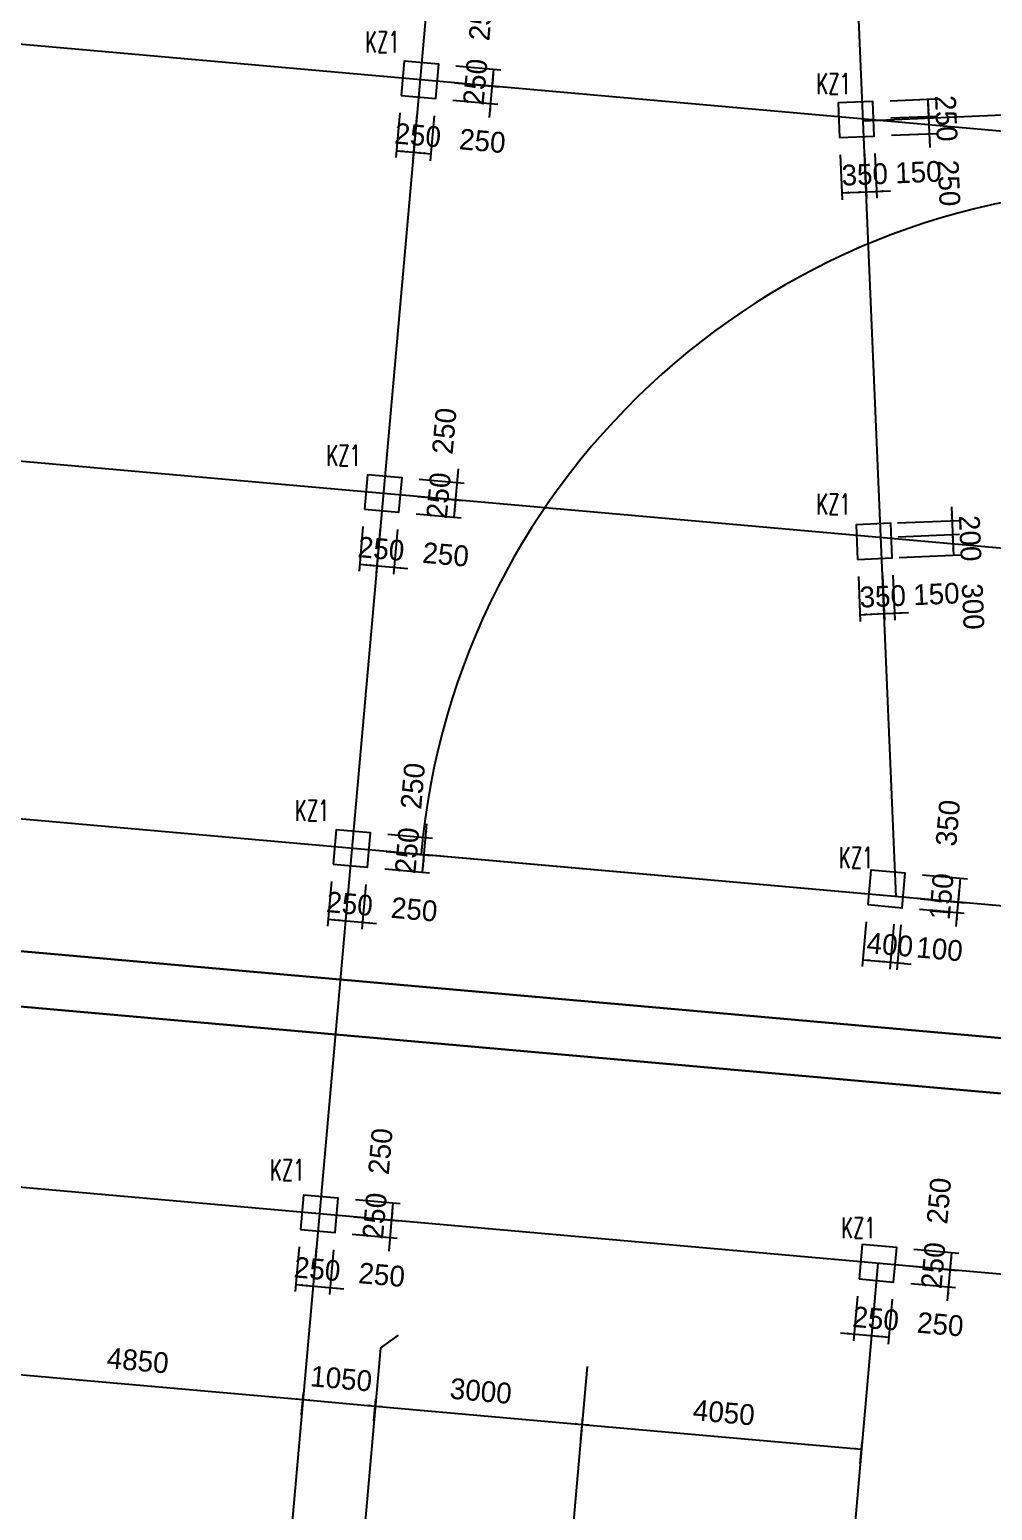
# Model space of a CAD drawing. Extents: x 387171 to 699106, y 11966 to 245688.
# Drawn here: x 638718 to 652625, y 76034 to 97433 of the extents above; entities that cross this region are included whole.
import ezdxf

# ---------------------------------------------------------------- set-up
doc = ezdxf.new("R2010")
doc.units = 0
doc.header["$LTSCALE"] = 100
doc.header["$MEASUREMENT"] = 0
for name, color, linetype in [('COLU', 7, 'Continuous'), ('DIM', 3, 'Continuous'), ('DOTE', 253, 'Continuous'), ('L-AXIS', 3, 'Continuous'), ('NUM', 7, 'Continuous')]:
    doc.layers.add(name, color=color, linetype=linetype)
doc.styles.add('hztxt', font='hztxt')
doc.styles.get("Standard").update_dxf_attribs({"font": 'standard'})
doc.dimstyles.get("Standard").update_dxf_attribs({"dimtxt": 300, "dimasz": 100, "dimexe": 100, "dimexo": 250, "dimgap": 100, "dimtad": 0, "dimtoh": 1, "dimdec": 0, "dimdsep": 46, "dimcen": 0.09, "dimclrt": 7, "dimadec": 0, "dimazin": 0, "dimtfac": 1, "dimtdec": 4, "dimtofl": 0, "dimtmove": 0, "dimatfit": 3, "dimfxl": 1, "dimtolj": 1, "dimtzin": 0, "dimarcsym": 0})

# ---------------------------------------------------------------- blocks, each defined once
blk = doc.blocks.new('*D3491')
at = {"layer": 'L-AXIS', "color": 0, "linetype": 'ByBlock', "lineweight": -2}
for p, q in [((646681, 77064), (646708, 77377)), ((646699, 77277), (650734, 76919)), ((650715, 76706), (650742, 77019))]:
    blk.add_line(p, q, dxfattribs=at)
for points in [[(646699, 77277), (646800, 77285), (646798, 77252)], [(650734, 76919), (650632, 76911), (650635, 76945)]]:
    blk.add_solid(points, dxfattribs=at)
at = {"layer": 'L-AXIS', "color": 7, "linetype": 'Continuous', "lineweight": -2, "insert": (648747, 77447), "char_height": 300, "width": 790, "attachment_point": 5, "rotation": 354.9316, "style": 'hztxt'}
blk.add_mtext('4050', dxfattribs=at)
blk = doc.blocks.new('*D2995')
at = {"layer": 'L-AXIS', "color": 0, "linetype": 'ByBlock', "lineweight": -2}
for p, q in [((637815, 77850), (637843, 78163)), ((637834, 78063), (642665, 77635)), ((642646, 77422), (642674, 77734))]:
    blk.add_line(p, q, dxfattribs=at)
for points in [[(637834, 78063), (637935, 78071), (637932, 78038)], [(642665, 77635), (642564, 77627), (642567, 77660)]]:
    blk.add_solid(points, dxfattribs=at)
at = {"layer": 'L-AXIS', "color": 7, "linetype": 'Continuous', "lineweight": -2, "insert": (640281, 78198), "char_height": 300, "width": 790, "attachment_point": 5, "rotation": 354.9316, "style": 'hztxt'}
blk.add_mtext('4850', dxfattribs=at)
blk = doc.blocks.new('*D3176')
at = {"layer": 'L-AXIS', "color": 0, "linetype": 'ByBlock', "lineweight": -2}
for p, q in [((643692, 77329), (643720, 77642)), ((643711, 77542), (646699, 77277)), ((646681, 77064), (646708, 77377))]:
    blk.add_line(p, q, dxfattribs=at)
for points in [[(643711, 77542), (643812, 77550), (643809, 77517)], [(646699, 77277), (646598, 77269), (646601, 77302)]]:
    blk.add_solid(points, dxfattribs=at)
at = {"layer": 'L-AXIS', "color": 7, "linetype": 'Continuous', "lineweight": -2, "insert": (645236, 77758), "char_height": 300, "width": 780, "attachment_point": 5, "rotation": 354.9316, "style": 'hztxt'}
blk.add_mtext('3000', dxfattribs=at)
blk = doc.blocks.new('*D1236')
at = {"layer": 'L-AXIS', "color": 0, "linetype": 'ByBlock', "lineweight": -2}
for p, q in [((642646, 77422), (642674, 77734)), ((642665, 77635), (643711, 77542)), ((643692, 77329), (643720, 77642))]:
    blk.add_line(p, q, dxfattribs=at)
for points in [[(642665, 77635), (642766, 77643), (642763, 77609)], [(643711, 77542), (643610, 77534), (643613, 77567)]]:
    blk.add_solid(points, dxfattribs=at)
at = {"layer": 'L-AXIS', "color": 7, "linetype": 'Continuous', "lineweight": -2, "insert": (643219, 77937), "char_height": 300, "width": 690, "attachment_point": 5, "rotation": 354.9316, "style": 'hztxt'}
blk.add_mtext('1050', dxfattribs=at)
blk = doc.blocks.new('*D1451')
at = {"layer": 'L-AXIS', "color": 0, "linetype": 'ByBlock', "lineweight": -2}
blk.add_line((654656, 84599), (644273, 85520), dxfattribs=at)
blk.add_arc((654905, 84577), 10574, 2.444, 174.9316, dxfattribs=at)
for points in [[(644372, 85511), (644365, 85612), (644398, 85609)], [(665469, 85028), (665448, 85127), (665481, 85129)]]:
    blk.add_solid(points, dxfattribs=at)
at = {"layer": 'L-AXIS', "color": 7, "linetype": 'Continuous', "lineweight": -2, "insert": (655149, 95248), "char_height": 300, "width": 576.67, "attachment_point": 8, "rotation": 358.6878, "style": 'hztxt'}
blk.add_mtext('172%%D', dxfattribs=at)
blk = doc.blocks.new('*D1769')
at = {"layer": 'DIM', "color": 0, "linetype": 'ByBlock', "lineweight": -2}
for p, q in [((650690, 89528), (650717, 88878)), ((651039, 89543), (651067, 88893)), ((650713, 88978), (651063, 88993))]:
    blk.add_line(p, q, dxfattribs=at)
for points in [[(650713, 88978), (650812, 88999), (650814, 88966)], [(651063, 88993), (650964, 88972), (650962, 89006)]]:
    blk.add_solid(points, dxfattribs=at)
at = {"layer": 'DIM', "color": 7, "linetype": 'Continuous', "lineweight": -2, "insert": (651042, 89242), "char_height": 300, "width": 566.67, "attachment_point": 5, "rotation": 2.444, "style": 'hztxt'}
blk.add_mtext('350', dxfattribs=at)
blk = doc.blocks.new('*D1701')
at = {"layer": 'DIM', "color": 0, "linetype": 'ByBlock', "lineweight": -2}
for p, q in [((651039, 89543), (651067, 88893)), ((651189, 89549), (651217, 88900)), ((650863, 88985), (651412, 89008))]:
    blk.add_line(p, q, dxfattribs=at)
for points in [[(651213, 89000), (651312, 89020), (651313, 88987)], [(651063, 88993), (650964, 88972), (650962, 89006)]]:
    blk.add_solid(points, dxfattribs=at)
at = {"layer": 'DIM', "color": 7, "linetype": 'Continuous', "lineweight": -2, "insert": (651817, 89276), "char_height": 300, "width": 476.67, "attachment_point": 5, "rotation": 2.444, "style": 'hztxt'}
blk.add_mtext('150', dxfattribs=at)
blk = doc.blocks.new('*D1958')
at = {"layer": 'DIM', "color": 0, "linetype": 'ByBlock', "lineweight": -2}
for p, q in [((650804, 84539), (650746, 83892)), ((651202, 84504), (651145, 83856)), ((650755, 83991), (651153, 83956))]:
    blk.add_line(p, q, dxfattribs=at)
for points in [[(650755, 83991), (650856, 83999), (650853, 83966)], [(651153, 83956), (651052, 83948), (651055, 83981)]]:
    blk.add_solid(points, dxfattribs=at)
at = {"layer": 'DIM', "color": 7, "linetype": 'Continuous', "lineweight": -2, "insert": (651146, 84208), "char_height": 300, "width": 576.67, "attachment_point": 5, "rotation": 354.9316, "style": 'hztxt'}
blk.add_mtext('400', dxfattribs=at)
blk = doc.blocks.new('*D2166')
at = {"layer": 'DIM', "color": 0, "linetype": 'ByBlock', "lineweight": -2}
for p, q in [((651202, 84504), (651145, 83856)), ((651302, 84495), (651244, 83848)), ((650954, 83974), (651452, 83929))]:
    blk.add_line(p, q, dxfattribs=at)
for points in [[(651153, 83956), (651052, 83948), (651055, 83981)], [(651253, 83947), (651354, 83955), (651351, 83922)]]:
    blk.add_solid(points, dxfattribs=at)
at = {"layer": 'DIM', "color": 7, "linetype": 'Continuous', "lineweight": -2, "insert": (651863, 84144), "char_height": 300, "width": 476.67, "attachment_point": 5, "rotation": 354.9316, "style": 'hztxt'}
blk.add_mtext('100', dxfattribs=at)
blk = doc.blocks.new('*D434')
at = {"layer": 'DIM', "color": 0, "linetype": 'ByBlock', "lineweight": -2}
for p, q in [((652103, 84474), (652152, 85022)), ((651586, 84871), (652233, 84814)), ((651573, 84722), (652220, 84665))]:
    blk.add_line(p, q, dxfattribs=at)
for points in [[(652134, 84823), (652126, 84924), (652159, 84921)], [(652121, 84673), (652128, 84572), (652095, 84575)]]:
    blk.add_solid(points, dxfattribs=at)
at = {"layer": 'DIM', "color": 7, "linetype": 'Continuous', "lineweight": -2, "insert": (651890, 84906), "char_height": 300, "width": 476.67, "attachment_point": 5, "rotation": 84.9316, "style": 'hztxt'}
blk.add_mtext('150', dxfattribs=at)
blk = doc.blocks.new('*D653')
at = {"layer": 'DIM', "color": 0, "linetype": 'ByBlock', "lineweight": -2}
for p, q in [((651617, 85220), (652264, 85163)), ((652134, 84823), (652165, 85171)), ((651586, 84871), (652233, 84814))]:
    blk.add_line(p, q, dxfattribs=at)
for points in [[(652165, 85171), (652173, 85070), (652139, 85073)], [(652134, 84823), (652126, 84924), (652159, 84921)]]:
    blk.add_solid(points, dxfattribs=at)
at = {"layer": 'DIM', "color": 7, "linetype": 'Continuous', "lineweight": -2, "insert": (651984, 85967), "char_height": 300, "width": 566.67, "attachment_point": 5, "rotation": 84.9316, "style": 'hztxt'}
blk.add_mtext('350', dxfattribs=at)
blk = doc.blocks.new('*D909')
at = {"layer": 'DIM', "color": 0, "linetype": 'ByBlock', "lineweight": -2}
for p, q in [((643078, 85124), (643021, 84476)), ((643328, 85102), (643270, 84454)), ((643030, 84576), (643279, 84554))]:
    blk.add_line(p, q, dxfattribs=at)
for points in [[(643030, 84576), (643131, 84584), (643128, 84551)], [(643279, 84554), (643178, 84546), (643181, 84579)]]:
    blk.add_solid(points, dxfattribs=at)
at = {"layer": 'DIM', "color": 7, "linetype": 'Continuous', "lineweight": -2, "insert": (643341, 84799), "char_height": 300, "width": 566.67, "attachment_point": 5, "rotation": 354.9316, "style": 'hztxt'}
blk.add_mtext('250', dxfattribs=at)
blk = doc.blocks.new('*D846')
at = {"layer": 'DIM', "color": 0, "linetype": 'ByBlock', "lineweight": -2}
for p, q in [((643328, 85102), (643270, 84454)), ((643577, 85080), (643519, 84432)), ((643080, 84572), (643727, 84514))]:
    blk.add_line(p, q, dxfattribs=at)
for points in [[(643279, 84554), (643178, 84546), (643181, 84579)], [(643528, 84532), (643629, 84540), (643626, 84506)]]:
    blk.add_solid(points, dxfattribs=at)
at = {"layer": 'DIM', "color": 7, "linetype": 'Continuous', "lineweight": -2, "insert": (644274, 84717), "char_height": 300, "width": 566.67, "attachment_point": 5, "rotation": 354.9316, "style": 'hztxt'}
blk.add_mtext('250', dxfattribs=at)
blk = doc.blocks.new('*D1111')
at = {"layer": 'DIM', "color": 0, "linetype": 'ByBlock', "lineweight": -2}
for p, q in [((643870, 85556), (644517, 85498)), ((644395, 85258), (644418, 85507)), ((643848, 85307), (644495, 85249))]:
    blk.add_line(p, q, dxfattribs=at)
for points in [[(644418, 85507), (644425, 85406), (644392, 85409)], [(644395, 85258), (644388, 85359), (644421, 85356)]]:
    blk.add_solid(points, dxfattribs=at)
at = {"layer": 'DIM', "color": 7, "linetype": 'Continuous', "lineweight": -2, "insert": (644172, 85569), "char_height": 300, "width": 566.67, "attachment_point": 5, "rotation": 84.9316, "style": 'hztxt'}
blk.add_mtext('250', dxfattribs=at)
blk = doc.blocks.new('*D3513')
at = {"layer": 'DIM', "color": 0, "linetype": 'ByBlock', "lineweight": -2}
for p, q in [((644400, 85308), (644457, 85955)), ((643892, 85805), (644539, 85747)), ((643870, 85556), (644517, 85498))]:
    blk.add_line(p, q, dxfattribs=at)
for points in [[(644440, 85756), (644432, 85857), (644465, 85854)], [(644418, 85507), (644425, 85406), (644392, 85409)]]:
    blk.add_solid(points, dxfattribs=at)
at = {"layer": 'DIM', "color": 7, "linetype": 'Continuous', "lineweight": -2, "insert": (644255, 86502), "char_height": 300, "width": 566.67, "attachment_point": 5, "rotation": 84.9316, "style": 'hztxt'}
blk.add_mtext('250', dxfattribs=at)
blk = doc.blocks.new('*D4349')
at = {"layer": 'DIM', "color": 0, "linetype": 'ByBlock', "lineweight": -2}
for p, q in [((650429, 95624), (650457, 94975)), ((650779, 95639), (650807, 94990)), ((650453, 95075), (650803, 95090))]:
    blk.add_line(p, q, dxfattribs=at)
for points in [[(650453, 95075), (650552, 95096), (650553, 95062)], [(650803, 95090), (650703, 95069), (650702, 95102)]]:
    blk.add_solid(points, dxfattribs=at)
at = {"layer": 'DIM', "color": 7, "linetype": 'Continuous', "lineweight": -2, "insert": (650782, 95339), "char_height": 300, "width": 566.67, "attachment_point": 5, "rotation": 2.444, "style": 'hztxt'}
blk.add_mtext('350', dxfattribs=at)
blk = doc.blocks.new('*D2465')
at = {"layer": 'DIM', "color": 0, "linetype": 'ByBlock', "lineweight": -2}
for p, q in [((650779, 95639), (650807, 94990)), ((650929, 95645), (650957, 94996)), ((650603, 95081), (651152, 95104))]:
    blk.add_line(p, q, dxfattribs=at)
for points in [[(650803, 95090), (650703, 95069), (650702, 95102)], [(650952, 95096), (651052, 95117), (651053, 95084)]]:
    blk.add_solid(points, dxfattribs=at)
at = {"layer": 'DIM', "color": 7, "linetype": 'Continuous', "lineweight": -2, "insert": (651556, 95372), "char_height": 300, "width": 476.67, "attachment_point": 5, "rotation": 2.444, "style": 'hztxt'}
blk.add_mtext('150', dxfattribs=at)
blk = doc.blocks.new('*D2681')
at = {"layer": 'DIM', "color": 0, "linetype": 'ByBlock', "lineweight": -2}
for p, q in [((651726, 95729), (651698, 96379)), ((651157, 96156), (651807, 96183)), ((651168, 95906), (651817, 95934))]:
    blk.add_line(p, q, dxfattribs=at)
for points in [[(651707, 96179), (651686, 96278), (651719, 96280)], [(651718, 95929), (651738, 95830), (651705, 95829)]]:
    blk.add_solid(points, dxfattribs=at)
at = {"layer": 'DIM', "color": 7, "linetype": 'Continuous', "lineweight": -2, "insert": (651998, 95214), "char_height": 300, "width": 566.67, "attachment_point": 5, "rotation": 272.444, "style": 'hztxt'}
blk.add_mtext('250', dxfattribs=at)
blk = doc.blocks.new('*D3174')
at = {"layer": 'DIM', "color": 0, "linetype": 'ByBlock', "lineweight": -2}
for p, q in [((651147, 96405), (651796, 96433)), ((651707, 96179), (651696, 96429)), ((651157, 96156), (651807, 96183))]:
    blk.add_line(p, q, dxfattribs=at)
for points in [[(651696, 96429), (651717, 96330), (651684, 96328)], [(651707, 96179), (651686, 96278), (651719, 96280)]]:
    blk.add_solid(points, dxfattribs=at)
at = {"layer": 'DIM', "color": 7, "linetype": 'Continuous', "lineweight": -2, "insert": (651958, 96150), "char_height": 300, "width": 566.67, "attachment_point": 5, "rotation": 272.444, "style": 'hztxt'}
blk.add_mtext('250', dxfattribs=at)
blk = doc.blocks.new('*D2195')
at = {"layer": 'DIM', "color": 0, "linetype": 'ByBlock', "lineweight": -2}
for p, q in [((644064, 96230), (644006, 95583)), ((644313, 96208), (644255, 95561)), ((644015, 95682), (644264, 95660))]:
    blk.add_line(p, q, dxfattribs=at)
for points in [[(644015, 95682), (644116, 95690), (644113, 95657)], [(644264, 95660), (644163, 95653), (644166, 95686)]]:
    blk.add_solid(points, dxfattribs=at)
at = {"layer": 'DIM', "color": 7, "linetype": 'Continuous', "lineweight": -2, "insert": (644326, 95906), "char_height": 300, "width": 566.67, "attachment_point": 5, "rotation": 354.9316, "style": 'hztxt'}
blk.add_mtext('250', dxfattribs=at)
blk = doc.blocks.new('*D2394')
at = {"layer": 'DIM', "color": 0, "linetype": 'ByBlock', "lineweight": -2}
for p, q in [((644313, 96208), (644255, 95561)), ((644562, 96186), (644504, 95539)), ((644264, 95660), (644513, 95638))]:
    blk.add_line(p, q, dxfattribs=at)
for points in [[(644264, 95660), (644365, 95668), (644362, 95635)], [(644513, 95638), (644412, 95631), (644415, 95664)]]:
    blk.add_solid(points, dxfattribs=at)
at = {"layer": 'DIM', "color": 7, "linetype": 'Continuous', "lineweight": -2, "insert": (645259, 95823), "char_height": 300, "width": 566.67, "attachment_point": 5, "rotation": 354.9316, "style": 'hztxt'}
blk.add_mtext('250', dxfattribs=at)
blk = doc.blocks.new('*D2641')
at = {"layer": 'DIM', "color": 0, "linetype": 'ByBlock', "lineweight": -2}
for p, q in [((645363, 96165), (645420, 96813)), ((644855, 96662), (645502, 96605)), ((644833, 96413), (645480, 96356))]:
    blk.add_line(p, q, dxfattribs=at)
for points in [[(645403, 96614), (645395, 96715), (645428, 96712)], [(645381, 96365), (645388, 96263), (645355, 96266)]]:
    blk.add_solid(points, dxfattribs=at)
at = {"layer": 'DIM', "color": 7, "linetype": 'Continuous', "lineweight": -2, "insert": (645157, 96676), "char_height": 300, "width": 566.67, "attachment_point": 5, "rotation": 84.9316, "style": 'hztxt'}
blk.add_mtext('250', dxfattribs=at)
blk = doc.blocks.new('*D892')
at = {"layer": 'DIM', "color": 0, "linetype": 'ByBlock', "lineweight": -2}
for p, q in [((644877, 96911), (645524, 96854)), ((645403, 96614), (645425, 96863)), ((644855, 96662), (645502, 96605))]:
    blk.add_line(p, q, dxfattribs=at)
for points in [[(645425, 96863), (645432, 96761), (645399, 96764)], [(645403, 96614), (645395, 96715), (645428, 96712)]]:
    blk.add_solid(points, dxfattribs=at)
at = {"layer": 'DIM', "color": 7, "linetype": 'Continuous', "lineweight": -2, "insert": (645240, 97608), "char_height": 300, "width": 566.67, "attachment_point": 5, "rotation": 84.9316, "style": 'hztxt'}
blk.add_mtext('250', dxfattribs=at)
blk = doc.blocks.new('*D2482')
at = {"layer": 'DIM', "color": 0, "linetype": 'ByBlock', "lineweight": -2}
for p, q in [((643533, 90254), (643476, 89606)), ((643782, 90232), (643725, 89584)), ((643485, 89706), (643734, 89684))]:
    blk.add_line(p, q, dxfattribs=at)
for points in [[(643485, 89706), (643586, 89714), (643583, 89681)], [(643734, 89684), (643633, 89676), (643636, 89709)]]:
    blk.add_solid(points, dxfattribs=at)
at = {"layer": 'DIM', "color": 7, "linetype": 'Continuous', "lineweight": -2, "insert": (643796, 89929), "char_height": 300, "width": 566.67, "attachment_point": 5, "rotation": 354.9316, "style": 'hztxt'}
blk.add_mtext('250', dxfattribs=at)
blk = doc.blocks.new('*D2712')
at = {"layer": 'DIM', "color": 0, "linetype": 'ByBlock', "lineweight": -2}
for p, q in [((643782, 90232), (643725, 89584)), ((644032, 90210), (643974, 89562)), ((643535, 89702), (644182, 89644))]:
    blk.add_line(p, q, dxfattribs=at)
for points in [[(643734, 89684), (643633, 89676), (643636, 89709)], [(643983, 89662), (644084, 89670), (644081, 89636)]]:
    blk.add_solid(points, dxfattribs=at)
at = {"layer": 'DIM', "color": 7, "linetype": 'Continuous', "lineweight": -2, "insert": (644729, 89847), "char_height": 300, "width": 566.67, "attachment_point": 5, "rotation": 354.9316, "style": 'hztxt'}
blk.add_mtext('250', dxfattribs=at)
blk = doc.blocks.new('*D987')
at = {"layer": 'DIM', "color": 0, "linetype": 'ByBlock', "lineweight": -2}
for p, q in [((644325, 90686), (644972, 90628)), ((644850, 90388), (644873, 90637)), ((644303, 90437), (644950, 90379))]:
    blk.add_line(p, q, dxfattribs=at)
for points in [[(644873, 90637), (644880, 90536), (644847, 90539)], [(644850, 90388), (644843, 90489), (644876, 90486)]]:
    blk.add_solid(points, dxfattribs=at)
at = {"layer": 'DIM', "color": 7, "linetype": 'Continuous', "lineweight": -2, "insert": (644627, 90699), "char_height": 300, "width": 566.67, "attachment_point": 5, "rotation": 84.9316, "style": 'hztxt'}
blk.add_mtext('250', dxfattribs=at)
blk = doc.blocks.new('*D1222')
at = {"layer": 'DIM', "color": 0, "linetype": 'ByBlock', "lineweight": -2}
for p, q in [((644855, 90438), (644912, 91085)), ((644347, 90935), (644994, 90877)), ((644325, 90686), (644972, 90628))]:
    blk.add_line(p, q, dxfattribs=at)
for points in [[(644895, 90886), (644887, 90987), (644920, 90984)], [(644873, 90637), (644880, 90536), (644847, 90539)]]:
    blk.add_solid(points, dxfattribs=at)
at = {"layer": 'DIM', "color": 7, "linetype": 'Continuous', "lineweight": -2, "insert": (644710, 91632), "char_height": 300, "width": 566.67, "attachment_point": 5, "rotation": 84.9316, "style": 'hztxt'}
blk.add_mtext('250', dxfattribs=at)
blk = doc.blocks.new('*D3276')
at = {"layer": 'DIM', "color": 0, "linetype": 'ByBlock', "lineweight": -2}
for p, q in [((650679, 79129), (650621, 78482)), ((650928, 79107), (650870, 78460)), ((650431, 78599), (651078, 78541))]:
    blk.add_line(p, q, dxfattribs=at)
for points in [[(650630, 78581), (650529, 78573), (650532, 78607)], [(650879, 78559), (650980, 78567), (650977, 78534)]]:
    blk.add_solid(points, dxfattribs=at)
at = {"layer": 'DIM', "color": 7, "linetype": 'Continuous', "lineweight": -2, "insert": (650941, 78805), "char_height": 300, "width": 566.67, "attachment_point": 5, "rotation": 354.9316, "style": 'hztxt'}
blk.add_mtext('250', dxfattribs=at)
blk = doc.blocks.new('*D3478')
at = {"layer": 'DIM', "color": 0, "linetype": 'ByBlock', "lineweight": -2}
for p, q in [((650928, 79107), (650870, 78460)), ((651177, 79085), (651119, 78437)), ((650879, 78559), (651128, 78537))]:
    blk.add_line(p, q, dxfattribs=at)
for points in [[(650879, 78559), (650980, 78567), (650977, 78534)], [(651128, 78537), (651027, 78529), (651030, 78562)]]:
    blk.add_solid(points, dxfattribs=at)
at = {"layer": 'DIM', "color": 7, "linetype": 'Continuous', "lineweight": -2, "insert": (651874, 78722), "char_height": 300, "width": 566.67, "attachment_point": 5, "rotation": 354.9316, "style": 'hztxt'}
blk.add_mtext('250', dxfattribs=at)
blk = doc.blocks.new('*D3984')
at = {"layer": 'DIM', "color": 0, "linetype": 'ByBlock', "lineweight": -2}
for p, q in [((651978, 79064), (652035, 79711)), ((651470, 79561), (652117, 79503)), ((651448, 79312), (652095, 79254))]:
    blk.add_line(p, q, dxfattribs=at)
for points in [[(652018, 79512), (652010, 79613), (652043, 79610)], [(651996, 79263), (652003, 79162), (651970, 79165)]]:
    blk.add_solid(points, dxfattribs=at)
at = {"layer": 'DIM', "color": 7, "linetype": 'Continuous', "lineweight": -2, "insert": (651772, 79574), "char_height": 300, "width": 566.67, "attachment_point": 5, "rotation": 84.9316, "style": 'hztxt'}
blk.add_mtext('250', dxfattribs=at)
blk = doc.blocks.new('*D2061')
at = {"layer": 'DIM', "color": 0, "linetype": 'ByBlock', "lineweight": -2}
for p, q in [((651492, 79810), (652139, 79752)), ((652018, 79512), (652040, 79761)), ((651470, 79561), (652117, 79503))]:
    blk.add_line(p, q, dxfattribs=at)
for points in [[(652018, 79512), (652010, 79613), (652043, 79610)], [(652040, 79761), (652048, 79660), (652014, 79663)]]:
    blk.add_solid(points, dxfattribs=at)
at = {"layer": 'DIM', "color": 7, "linetype": 'Continuous', "lineweight": -2, "insert": (651855, 80507), "char_height": 300, "width": 566.67, "attachment_point": 5, "rotation": 84.9316, "style": 'hztxt'}
blk.add_mtext('250', dxfattribs=at)
blk = doc.blocks.new('*D2314')
at = {"layer": 'DIM', "color": 0, "linetype": 'ByBlock', "lineweight": -2}
for p, q in [((642610, 79845), (642553, 79197)), ((642859, 79823), (642802, 79175)), ((642562, 79297), (642811, 79275))]:
    blk.add_line(p, q, dxfattribs=at)
for points in [[(642562, 79297), (642663, 79305), (642660, 79271)], [(642811, 79275), (642710, 79267), (642713, 79300)]]:
    blk.add_solid(points, dxfattribs=at)
at = {"layer": 'DIM', "color": 7, "linetype": 'Continuous', "lineweight": -2, "insert": (642873, 79520), "char_height": 300, "width": 566.67, "attachment_point": 5, "rotation": 354.9316, "style": 'hztxt'}
blk.add_mtext('250', dxfattribs=at)
blk = doc.blocks.new('*D2252')
at = {"layer": 'DIM', "color": 0, "linetype": 'ByBlock', "lineweight": -2}
for p, q in [((642859, 79823), (642802, 79175)), ((643108, 79800), (643051, 79153)), ((642611, 79292), (643259, 79235))]:
    blk.add_line(p, q, dxfattribs=at)
for points in [[(642811, 79275), (642710, 79267), (642713, 79300)], [(643060, 79253), (643161, 79260), (643158, 79227)]]:
    blk.add_solid(points, dxfattribs=at)
at = {"layer": 'DIM', "color": 7, "linetype": 'Continuous', "lineweight": -2, "insert": (643805, 79437), "char_height": 300, "width": 566.67, "attachment_point": 5, "rotation": 354.9316, "style": 'hztxt'}
blk.add_mtext('250', dxfattribs=at)
blk = doc.blocks.new('*D2481')
at = {"layer": 'DIM', "color": 0, "linetype": 'ByBlock', "lineweight": -2}
for p, q in [((643402, 80276), (644049, 80219)), ((643910, 79780), (643967, 80427)), ((643379, 80027), (644027, 79970))]:
    blk.add_line(p, q, dxfattribs=at)
for points in [[(643949, 80228), (643942, 80329), (643975, 80326)], [(643927, 79979), (643935, 79878), (643902, 79881)]]:
    blk.add_solid(points, dxfattribs=at)
at = {"layer": 'DIM', "color": 7, "linetype": 'Continuous', "lineweight": -2, "insert": (643704, 80290), "char_height": 300, "width": 566.67, "attachment_point": 5, "rotation": 84.9316, "style": 'hztxt'}
blk.add_mtext('250', dxfattribs=at)
blk = doc.blocks.new('*D2710')
at = {"layer": 'DIM', "color": 0, "linetype": 'ByBlock', "lineweight": -2}
for p, q in [((643424, 80525), (644071, 80468)), ((643949, 80228), (643971, 80477)), ((643402, 80276), (644049, 80219))]:
    blk.add_line(p, q, dxfattribs=at)
for points in [[(643971, 80477), (643979, 80376), (643946, 80379)], [(643949, 80228), (643942, 80329), (643975, 80326)]]:
    blk.add_solid(points, dxfattribs=at)
at = {"layer": 'DIM', "color": 7, "linetype": 'Continuous', "lineweight": -2, "insert": (643787, 81223), "char_height": 300, "width": 566.67, "attachment_point": 5, "rotation": 84.9316, "style": 'hztxt'}
blk.add_mtext('250', dxfattribs=at)
blk = doc.blocks.new('*D4134')
at = {"layer": 'DIM', "color": 0, "linetype": 'ByBlock', "lineweight": -2}
for p, q in [((652033, 90536), (652059, 89936)), ((651257, 90303), (652141, 90340)), ((651266, 90103), (652150, 90141))]:
    blk.add_line(p, q, dxfattribs=at)
for points in [[(652041, 90336), (652021, 90435), (652054, 90437)], [(652050, 90136), (652071, 90037), (652038, 90036)]]:
    blk.add_solid(points, dxfattribs=at)
at = {"layer": 'DIM', "color": 7, "linetype": 'Continuous', "lineweight": -2, "insert": (652303, 90082), "char_height": 300, "width": 566.67, "attachment_point": 5, "rotation": 272.444, "style": 'hztxt'}
blk.add_mtext('200', dxfattribs=at)
blk = doc.blocks.new('*D1138')
at = {"layer": 'DIM', "color": 0, "linetype": 'ByBlock', "lineweight": -2}
for p, q in [((651266, 90103), (652150, 90141)), ((652050, 90136), (652063, 89837)), ((651278, 89803), (652163, 89841))]:
    blk.add_line(p, q, dxfattribs=at)
for points in [[(652050, 90136), (652071, 90037), (652038, 90036)], [(652063, 89837), (652042, 89936), (652075, 89937)]]:
    blk.add_solid(points, dxfattribs=at)
at = {"layer": 'DIM', "color": 7, "linetype": 'Continuous', "lineweight": -2, "insert": (652345, 89096), "char_height": 300, "width": 566.67, "attachment_point": 5, "rotation": 272.444, "style": 'hztxt'}
blk.add_mtext('300', dxfattribs=at)
blk = doc.blocks.new('后浇带现场')
at = {"color": 6, "lineweight": 30}
for points in [[(821257, 720830), (821257, 688843), (805860, 662656), (825600, 651049), (814026, 631365), (812236, 611185), (845904, 608199)], [(822057, 720830), (822057, 688625), (806955, 662940), (826695, 651333), (814807, 631115), (813104, 611911), (845975, 608996)]]:
    blk.add_lwpolyline(points, dxfattribs=at)

msp = doc.modelspace()

# ---------------------------------------------------------------- linework, layer by layer
at = {"layer": 'COLU'}
for points in [[(644085.6, 96479.4), (644583.7, 96435.2), (644627.8, 96933.2), (644129.8, 96977.4)], [(650418.7, 95873.9), (650918.3, 95895.2), (650897, 96394.7), (650397.4, 96373.4)], [(643555.5, 90502.8), (644053.6, 90458.6), (644097.8, 90956.7), (643599.7, 91000.9)], [(650679, 89777.5), (651178.5, 89798.8), (651157.2, 90298.3), (650657.6, 90277)], [(643100.6, 85372.9), (643598.6, 85328.8), (643642.8, 85826.8), (643144.7, 85871)], [(650825.7, 84788.2), (651323.7, 84744), (651367.9, 85242.1), (650869.8, 85286.2)], [(642632.3, 80093.7), (643130.4, 80049.5), (643174.6, 80547.5), (642676.5, 80591.7)], [(650700.7, 79378.1), (651198.7, 79333.9), (651242.9, 79832), (650744.9, 79876.1)]]:
    msp.add_lwpolyline(points, close=True, dxfattribs=at)
at = {"layer": 'DOTE'}
for p, q in [((651237.4, 84902.3), (646702.6, 191147.6)), ((644842.6, 102184.8), (639406.7, 40893.9)), ((666469.9, 94745), (595896.9, 101004.2)), ((663847, 96669.3), (650759, 96110.7)), ((665939.9, 88768.5), (595366.9, 95027.7)), ((665484.9, 83638.6), (587740.1, 90533.9)), ((665016.7, 78359.4), (587271.8, 85254.6)), ((650971.8, 79605), (647475, 40178.3)), ((643670.2, 77080.1), (642500.5, 63892)), ((646658.4, 76815.1), (645647.8, 65419.9))]:
    msp.add_line(p, q, dxfattribs=at)
at = {"layer": 'L-AXIS'}
for p, q in [((643785.2, 78377.4), (644047.2, 78564.5)), ((643785.2, 78377.4), (643670.2, 77080.1)), ((646773.5, 78112.4), (646658.4, 76815.1))]:
    msp.add_line(p, q, dxfattribs=at)

# ---------------------------------------------------------------- block references
at = {"color": 3, "lineweight": 30}
msp.add_blockref('后浇带现场', (-182998.7, -527042.1), dxfattribs=at)

# ---------------------------------------------------------------- texts
at = {"layer": 'NUM', "color": 200, "width": 0.7}
for p in [(643563.8, 97104.2), (650080.2, 96500.8), (643003.2, 91127.6), (650079.4, 90425), (642548.2, 85997.7), (650406.5, 85316.1), (642189.5, 80802.7), (650439.8, 79966.1)]:
    msp.add_text('KZ1', height=300, dxfattribs=at).set_placement(p)

# ---------------------------------------------------------------- dimensions: what is measured, and where the dimension line sits
at = {"layer": 'DIM', "color": 200}
for p1, p2, distance, picture, middle in [((644605.7, 96684.2), (644627.8, 96933.2), -800, '*D892', (645194.9, 97101.9)), ((644583.7, 96435.2), (644605.7, 96684.2), -800, '*D2641', (645112.2, 96169.4)), ((650907.6, 96145), (650897, 96394.7), -800, '*D3174', (651936.7, 96657.4)), ((644085.6, 96479.4), (644334.6, 96457.3), -800, '*D2195', (643819.8, 95950.8)), ((644334.6, 96457.3), (644583.7, 96435.2), -800, '*D2394', (644752.3, 95868.1)), ((650918.3, 95895.2), (650907.6, 96145), -800, '*D2681', (651976.6, 95722.1)), ((650418.7, 95873.9), (650768.4, 95888.8), -800, '*D4349', (650224.3, 95315.1)), ((650768.4, 95888.8), (650918.3, 95895.2), -800, '*D2465', (651143.5, 95354.3)), ((644075.7, 90707.7), (644097.8, 90956.7), -800, '*D1222', (644664.9, 91125.3)), ((644053.6, 90458.6), (644075.7, 90707.7), -800, '*D987', (644582.2, 90192.8)), ((651007.3, 90292), (651015.8, 90092.1), 1035.1, '*D4134', (652282, 90564.6)), ((643555.5, 90502.8), (643804.6, 90480.7), -800, '*D2482', (643289.7, 89974.2)), ((643804.6, 90480.7), (644053.6, 90458.6), -800, '*D2712', (644222.2, 89891.5)), ((650679, 89777.5), (651028.6, 89792.4), -800, '*D1769', (650484.5, 89218.7)), ((651028.6, 89792.4), (651178.5, 89798.8), -800, '*D1701', (651403.7, 89257.9)), ((643620.7, 85577.8), (643642.8, 85826.8), -800, '*D3513', (644209.9, 85995.5)), ((651337, 84893.4), (651367.9, 85242.1), -800, '*D653', (651935, 85410.7)), ((643598.6, 85328.8), (643620.7, 85577.8), -800, '*D1111', (644127.2, 85063)), ((643100.6, 85372.9), (643349.6, 85350.9), -800, '*D909', (642834.8, 84844.4)), ((643349.6, 85350.9), (643598.6, 85328.8), -800, '*D846', (643767.3, 84761.7)), ((651323.7, 84744), (651337, 84893.4), -800, '*D434', (651853.7, 84494.3)), ((650825.7, 84788.2), (651224.1, 84752.9), -800, '*D1958', (650559.9, 84259.6)), ((651224.1, 84752.9), (651323.7, 84744), -800, '*D2166', (651476.3, 84178.3)), ((643152.5, 80298.5), (643174.6, 80547.5), -800, '*D2710', (643741.7, 80716.2)), ((651220.8, 79582.9), (651242.9, 79832), -800, '*D2061', (651810, 80000.6)), ((643130.4, 80049.5), (643152.5, 80298.5), -800, '*D2481', (643659, 79783.7)), ((642632.3, 80093.7), (642881.4, 80071.6), -800, '*D2314', (642366.5, 79565.1)), ((642881.4, 80071.6), (643130.4, 80049.5), -800, '*D2252', (643299, 79482.4)), ((651198.7, 79333.9), (651220.8, 79582.9), -800, '*D3984', (651727.3, 79068.1)), ((650700.7, 79378.1), (650949.7, 79356), -800, '*D3276', (650434.9, 78849.5)), ((650949.7, 79356), (651198.7, 79333.9), -800, '*D3478', (651367.4, 78766.8))]:
    dim = msp.add_aligned_dim(p1=p1, p2=p2, distance=distance, dimstyle='Standard', dxfattribs=at)
    dim.commit()
    dim.dimension.update_dxf_attribs({"geometry": picture, "text_midpoint": middle})
dim = msp.add_linear_dim(base=(652062.8, 89836.5), p1=(651015.8, 90092.1), p2=(651028.6, 89792.4), angle=92.44399, dimstyle='Standard', dxfattribs=at)
dim.commit()
dim.dimension.update_dxf_attribs({"geometry": '*D1138', "text_midpoint": (652321.9, 89629.3)})
at = {"layer": 'L-AXIS'}
dim = msp.add_angular_dim_2l(base=(665468.4, 84103.9), line1=((664346, 84980), (667318.7, 85106.8)), line2=((669050.3, 83322.4), (665484.9, 83638.6)), dimstyle='Standard', dxfattribs=at)
dim.commit()
dim.dimension.update_dxf_attribs({"geometry": '*D1451', "text_midpoint": (665126.3, 84342.9)})
for base, p1, p2, picture, middle in [((642665.2, 77634.8), (637793.2, 77601.3), (642624.3, 77172.9), '*D2995', (640280.6, 78197.6)), ((643711.1, 77542), (642624.3, 77172.9), (643670.2, 77080.1), '*D1236', (643219.1, 77937)), ((646699.4, 77277), (643670.2, 77080.1), (646658.4, 76815.1), '*D3176', (645236.2, 77758.1)), ((650733.6, 76919.2), (646658.4, 76815.1), (650692.6, 76457.3), '*D3491', (648747.4, 77446.7))]:
    dim = msp.add_linear_dim(base=base, p1=p1, p2=p2, angle=354.93165, dimstyle='Standard', dxfattribs=at)
    dim.commit()
    dim.dimension.update_dxf_attribs({"geometry": picture, "text_midpoint": middle})

doc.saveas('drawing.dxf')
